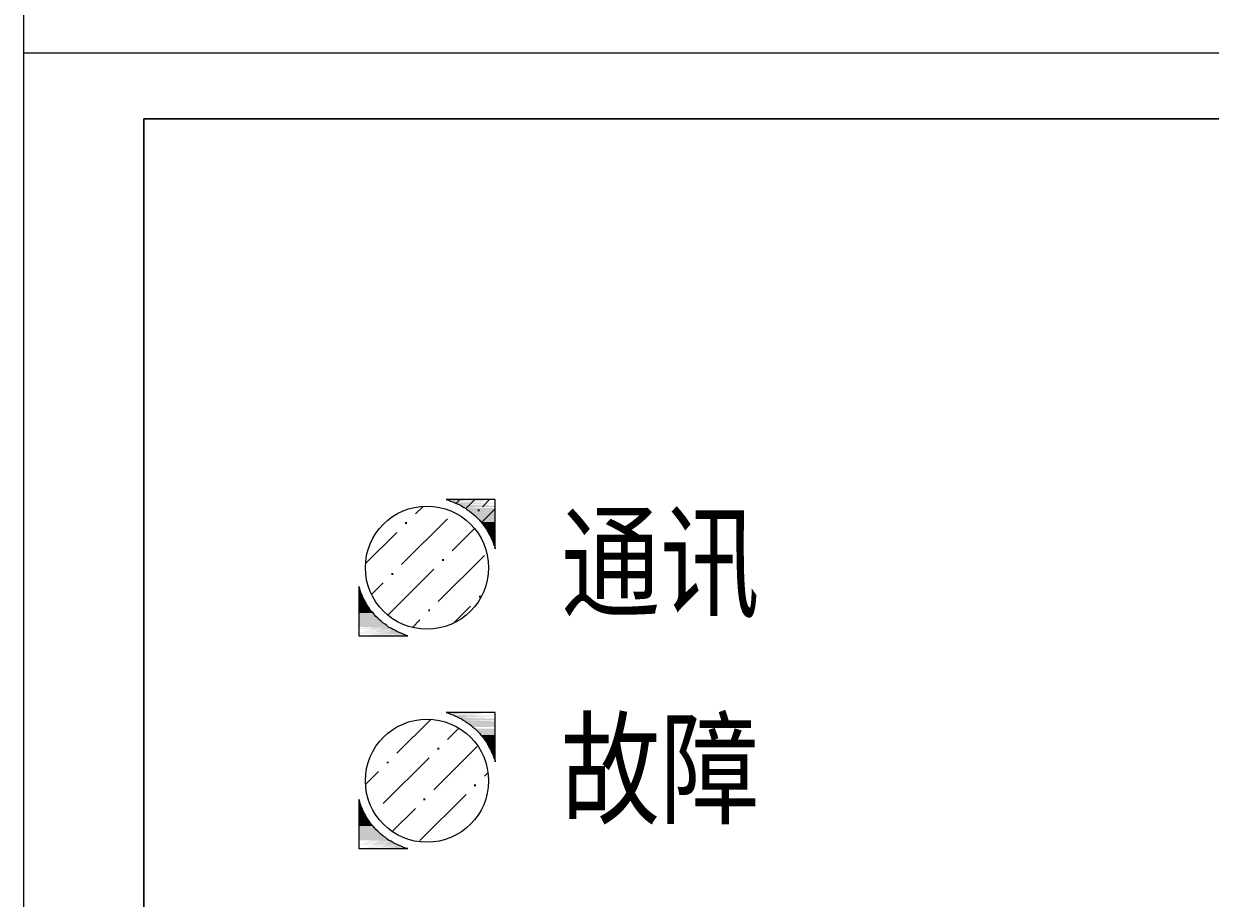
# Model space of a CAD drawing. Extents: x 164829 to 165429, y 198320 to 199620.
# Drawn here: x 165293.54 to 165322.88, y 199023.28 to 199044.91 of the extents above; entities that cross this region are included whole.
import ezdxf

# ---------------------------------------------------------------- set-up
doc = ezdxf.new("R2010")
doc.units = 0
doc.header["$MEASUREMENT"] = 0
doc.layers.add('元件', color=7, linetype='Continuous')
doc.styles.add('-宋体', font='', dxfattribs={"width": 0.7})
doc.styles.get('-宋体').set_extended_font_data('NSimSun')

# ---------------------------------------------------------------- blocks, each defined once
blk = doc.blocks.new('Manufacturer光辉电器PartName电源监控Series消防电源PartTypeMaxCurrent0MinCurrent0PolesMinPower0MaxPower0ShellFrameLimitingCurrentRemarkLibType2DelFlgfalseUpdateDate')
at = {"layer": '元件', "lineweight": 0, "transparency": 33554687}
h = blk.add_hatch(color=8, dxfattribs=at)
h.dxf.hatch_style = 2
h.paths.add_polyline_path([(-35.225, 12.142), (-35.171, 12.125), (-34.016, 12.125)])
h = blk.add_hatch(color=8, dxfattribs=at)
h.dxf.hatch_style = 2
h.paths.add_polyline_path([(-35.171, 12.125), (-35.118, 12.107), (-34.016, 12.107)])
h = blk.add_hatch(color=8, dxfattribs=at)
h.dxf.hatch_style = 2
h.paths.add_polyline_path([(-35.118, 12.107), (-35.064, 12.09), (-34.016, 12.09)])
h = blk.add_hatch(color=8, dxfattribs=at)
h.dxf.hatch_style = 2
h.paths.add_polyline_path([(-35.064, 12.09), (-35.01, 12.063), (-34.016, 12.063)])
h = blk.add_hatch(color=8, dxfattribs=at)
h.dxf.hatch_style = 2
h.paths.add_polyline_path([(-35.01, 12.063), (-34.956, 12.036), (-34.016, 12.036)])
h = blk.add_hatch(color=8, dxfattribs=at)
h.dxf.hatch_style = 2
h.paths.add_polyline_path([(-34.956, 12.036), (-34.902, 12.017), (-34.016, 12.017)])
h = blk.add_hatch(color=8, dxfattribs=at)
h.dxf.hatch_style = 2
h.paths.add_polyline_path([(-34.902, 12.017), (-34.849, 11.991), (-34.016, 11.991)])
h = blk.add_hatch(color=8, dxfattribs=at)
h.dxf.hatch_style = 2
h.paths.add_polyline_path([(-34.849, 11.991), (-34.804, 11.955), (-34.016, 11.955)])
h = blk.add_hatch(color=8, dxfattribs=at)
h.dxf.hatch_style = 2
h.paths.add_polyline_path([(-34.849, 11.991), (-34.016, 11.991), (-34.016, 11.955)])
h = blk.add_hatch(color=8, dxfattribs=at)
h.dxf.hatch_style = 2
h.paths.add_polyline_path([(-34.804, 11.955), (-34.75, 11.929), (-34.016, 11.929)])
h = blk.add_hatch(color=8, dxfattribs=at)
h.dxf.hatch_style = 2
h.paths.add_polyline_path([(-34.75, 11.929), (-34.706, 11.892), (-34.016, 11.892)])
h = blk.add_hatch(color=8, dxfattribs=at)
h.dxf.hatch_style = 2
h.paths.add_polyline_path([(-34.75, 11.929), (-34.016, 11.929), (-34.016, 11.892)])
h = blk.add_hatch(color=8, dxfattribs=at)
h.dxf.hatch_style = 2
h.paths.add_polyline_path([(-34.706, 11.892), (-34.652, 11.857), (-34.016, 11.857)])
h = blk.add_hatch(color=8, dxfattribs=at)
h.dxf.hatch_style = 2
h.paths.add_polyline_path([(-34.706, 11.892), (-34.016, 11.892), (-34.016, 11.857)])
h = blk.add_hatch(color=8, dxfattribs=at)
h.dxf.hatch_style = 2
h.paths.add_polyline_path([(-34.652, 11.857), (-34.607, 11.821), (-34.016, 11.821)])
h = blk.add_hatch(color=8, dxfattribs=at)
h.dxf.hatch_style = 2
h.paths.add_polyline_path([(-34.652, 11.857), (-34.016, 11.857), (-34.016, 11.821)])
h = blk.add_hatch(color=8, dxfattribs=at)
h.dxf.hatch_style = 2
h.paths.add_polyline_path([(-34.607, 11.821), (-34.563, 11.786), (-34.016, 11.786)])
h = blk.add_hatch(color=8, dxfattribs=at)
h.dxf.hatch_style = 2
h.paths.add_polyline_path([(-34.607, 11.821), (-34.016, 11.821), (-34.016, 11.786)])
h = blk.add_hatch(color=8, dxfattribs=at)
h.dxf.hatch_style = 2
h.paths.add_polyline_path([(-34.563, 11.786), (-34.518, 11.75), (-34.016, 11.75)])
h = blk.add_hatch(color=8, dxfattribs=at)
h.dxf.hatch_style = 2
h.paths.add_polyline_path([(-34.563, 11.786), (-34.016, 11.786), (-34.016, 11.75)])
h = blk.add_hatch(color=8, dxfattribs=at)
h.dxf.hatch_style = 2
h.paths.add_polyline_path([(-34.518, 11.75), (-34.482, 11.714), (-34.016, 11.714)])
h = blk.add_hatch(color=8, dxfattribs=at)
h.dxf.hatch_style = 2
h.paths.add_polyline_path([(-34.518, 11.75), (-34.016, 11.75), (-34.016, 11.714)])
h = blk.add_hatch(color=8, dxfattribs=at)
h.dxf.hatch_style = 2
h.paths.add_polyline_path([(-34.443, 11.899), (-34.395, 11.899), (-34.395, 11.851), (-34.443, 11.851)])
h = blk.add_hatch(color=8, dxfattribs=at)
h.dxf.hatch_style = 2
h.paths.add_polyline_path([(-36.243, 11.586), (-36.195, 11.586), (-36.195, 11.538), (-36.243, 11.538)])
h = blk.add_hatch(color=8, dxfattribs=at)
h.dxf.hatch_style = 2
h.paths.add_polyline_path([(-34.482, 11.714), (-34.438, 11.669), (-34.016, 11.669)])
h = blk.add_hatch(color=8, dxfattribs=at)
h.dxf.hatch_style = 2
h.paths.add_polyline_path([(-34.482, 11.714), (-34.016, 11.714), (-34.016, 11.669)])
h = blk.add_hatch(color=8, dxfattribs=at)
h.dxf.hatch_style = 2
h.paths.add_polyline_path([(-34.438, 11.669), (-34.401, 11.633), (-34.016, 11.633)])
h = blk.add_hatch(color=8, dxfattribs=at)
h.dxf.hatch_style = 2
h.paths.add_polyline_path([(-34.438, 11.669), (-34.016, 11.669), (-34.016, 11.633)])
h = blk.add_hatch(color=8, dxfattribs=at)
h.dxf.hatch_style = 2
h.paths.add_polyline_path([(-34.401, 11.633), (-34.366, 11.589), (-34.016, 11.589)])
h = blk.add_hatch(color=8, dxfattribs=at)
h.dxf.hatch_style = 2
h.paths.add_polyline_path([(-34.401, 11.633), (-34.016, 11.633), (-34.016, 11.589)])
h = blk.add_hatch(color=8, dxfattribs=at)
h.dxf.hatch_style = 2
h.paths.add_polyline_path([(-34.366, 11.589), (-34.33, 11.544), (-34.016, 11.544)])
h = blk.add_hatch(color=8, dxfattribs=at)
h.dxf.hatch_style = 2
h.paths.add_polyline_path([(-34.366, 11.589), (-34.016, 11.589), (-34.016, 11.544)])
h = blk.add_hatch(color=8, dxfattribs=at)
h.dxf.hatch_style = 2
h.paths.add_polyline_path([(-34.33, 11.544), (-34.294, 11.5), (-34.016, 11.5)])
h = blk.add_hatch(color=8, dxfattribs=at)
h.dxf.hatch_style = 2
h.paths.add_polyline_path([(-34.33, 11.544), (-34.016, 11.544), (-34.016, 11.5)])
h = blk.add_hatch(color=8, dxfattribs=at)
h.dxf.hatch_style = 2
h.paths.add_polyline_path([(-34.294, 11.5), (-34.259, 11.455), (-34.016, 11.455)])
h = blk.add_hatch(color=8, dxfattribs=at)
h.dxf.hatch_style = 2
h.paths.add_polyline_path([(-34.294, 11.5), (-34.016, 11.5), (-34.016, 11.455)])
h = blk.add_hatch(color=8, dxfattribs=at)
h.dxf.hatch_style = 2
h.paths.add_polyline_path([(-34.259, 11.455), (-34.232, 11.41), (-34.016, 11.41)])
h = blk.add_hatch(color=8, dxfattribs=at)
h.dxf.hatch_style = 2
h.paths.add_polyline_path([(-34.259, 11.455), (-34.016, 11.455), (-34.016, 11.41)])
h = blk.add_hatch(color=8, dxfattribs=at)
h.dxf.hatch_style = 2
h.paths.add_polyline_path([(-34.077, 11.532), (-34.029, 11.532), (-34.029, 11.484), (-34.077, 11.484)])
h = blk.add_hatch(color=8, dxfattribs=at)
h.dxf.hatch_style = 2
h.paths.add_polyline_path([(-34.232, 11.41), (-34.205, 11.366), (-34.016, 11.366)])
h = blk.add_hatch(color=8, dxfattribs=at)
h.dxf.hatch_style = 2
h.paths.add_polyline_path([(-34.232, 11.41), (-34.016, 11.41), (-34.016, 11.366)])
h = blk.add_hatch(color=8, dxfattribs=at)
h.dxf.hatch_style = 2
h.paths.add_polyline_path([(-34.205, 11.366), (-34.178, 11.312), (-34.016, 11.312)])
h = blk.add_hatch(color=8, dxfattribs=at)
h.dxf.hatch_style = 2
h.paths.add_polyline_path([(-34.205, 11.366), (-34.016, 11.366), (-34.016, 11.312)])
h = blk.add_hatch(color=8, dxfattribs=at)
h.dxf.hatch_style = 2
h.paths.add_polyline_path([(-34.178, 11.312), (-34.151, 11.268), (-34.016, 11.268)])
h = blk.add_hatch(color=8, dxfattribs=at)
h.dxf.hatch_style = 2
h.paths.add_polyline_path([(-34.178, 11.312), (-34.016, 11.312), (-34.016, 11.268)])
h = blk.add_hatch(color=8, dxfattribs=at)
h.dxf.hatch_style = 2
h.paths.add_polyline_path([(-34.151, 11.268), (-34.124, 11.223), (-34.016, 11.223)])
h = blk.add_hatch(color=8, dxfattribs=at)
h.dxf.hatch_style = 2
h.paths.add_polyline_path([(-34.151, 11.268), (-34.016, 11.268), (-34.016, 11.223)])
h = blk.add_hatch(color=8, dxfattribs=at)
h.dxf.hatch_style = 2
h.paths.add_polyline_path([(-34.124, 11.223), (-34.106, 11.169), (-34.016, 11.169)])
h = blk.add_hatch(color=8, dxfattribs=at)
h.dxf.hatch_style = 2
h.paths.add_polyline_path([(-34.124, 11.223), (-34.016, 11.223), (-34.016, 11.169)])
h = blk.add_hatch(color=8, dxfattribs=at)
h.dxf.hatch_style = 2
h.paths.add_polyline_path([(-34.106, 11.169), (-34.079, 11.125), (-34.016, 11.125)])
h = blk.add_hatch(color=8, dxfattribs=at)
h.dxf.hatch_style = 2
h.paths.add_polyline_path([(-34.106, 11.169), (-34.016, 11.169), (-34.016, 11.125)])
h = blk.add_hatch(color=8, dxfattribs=at)
h.dxf.hatch_style = 2
h.paths.add_polyline_path([(-34.079, 11.125), (-34.061, 11.08), (-34.016, 11.08)])
h = blk.add_hatch(color=8, dxfattribs=at)
h.dxf.hatch_style = 2
h.paths.add_polyline_path([(-34.079, 11.125), (-34.016, 11.125), (-34.016, 11.08)])
h = blk.add_hatch(color=8, dxfattribs=at)
h.dxf.hatch_style = 2
h.paths.add_polyline_path([(-34.061, 11.08), (-34.016, 11.08), (-34.016, 11.026)])
h = blk.add_hatch(color=8, dxfattribs=at)
h.dxf.hatch_style = 2
h.paths.add_polyline_path([(-35.33, 10.675), (-35.281, 10.675), (-35.281, 10.627), (-35.33, 10.627)])
h = blk.add_hatch(color=8, dxfattribs=at)
h.dxf.hatch_style = 2
h.paths.add_polyline_path([(-36.582, 10.327), (-36.534, 10.327), (-36.534, 10.279), (-36.582, 10.279)])
h = blk.add_hatch(color=8, dxfattribs=at)
h.dxf.hatch_style = 2
h.paths.add_polyline_path([(-37.382, 9.892), (-37.382, 9.848), (-37.338, 9.848)])
h = blk.add_hatch(color=8, dxfattribs=at)
h.dxf.hatch_style = 2
h.paths.add_polyline_path([(-37.382, 9.848), (-37.382, 9.794), (-37.311, 9.794)])
h = blk.add_hatch(color=8, dxfattribs=at)
h.dxf.hatch_style = 2
h.paths.add_polyline_path([(-37.382, 9.848), (-37.338, 9.848), (-37.311, 9.794)])
h = blk.add_hatch(color=8, dxfattribs=at)
h.dxf.hatch_style = 2
h.paths.add_polyline_path([(-37.382, 9.794), (-37.382, 9.749), (-37.292, 9.749)])
h = blk.add_hatch(color=8, dxfattribs=at)
h.dxf.hatch_style = 2
h.paths.add_polyline_path([(-37.382, 9.794), (-37.311, 9.794), (-37.292, 9.749)])
h = blk.add_hatch(color=8, dxfattribs=at)
h.dxf.hatch_style = 2
h.paths.add_polyline_path([(-37.382, 9.749), (-37.382, 9.704), (-37.275, 9.704)])
h = blk.add_hatch(color=8, dxfattribs=at)
h.dxf.hatch_style = 2
h.paths.add_polyline_path([(-37.382, 9.749), (-37.292, 9.749), (-37.275, 9.704)])
h = blk.add_hatch(color=8, dxfattribs=at)
h.dxf.hatch_style = 2
h.paths.add_polyline_path([(-37.382, 9.704), (-37.382, 9.651), (-37.248, 9.651)])
h = blk.add_hatch(color=8, dxfattribs=at)
h.dxf.hatch_style = 2
h.paths.add_polyline_path([(-37.382, 9.704), (-37.275, 9.704), (-37.248, 9.651)])
h = blk.add_hatch(color=8, dxfattribs=at)
h.dxf.hatch_style = 2
h.paths.add_polyline_path([(-34.417, 9.764), (-34.368, 9.764), (-34.368, 9.716), (-34.417, 9.716)])
h = blk.add_hatch(color=8, dxfattribs=at)
h.dxf.hatch_style = 2
h.paths.add_polyline_path([(-37.382, 9.651), (-37.382, 9.606), (-37.221, 9.606)])
h = blk.add_hatch(color=8, dxfattribs=at)
h.dxf.hatch_style = 2
h.paths.add_polyline_path([(-37.382, 9.651), (-37.248, 9.651), (-37.221, 9.606)])
h = blk.add_hatch(color=8, dxfattribs=at)
h.dxf.hatch_style = 2
h.paths.add_polyline_path([(-37.382, 9.606), (-37.382, 9.561), (-37.194, 9.561)])
h = blk.add_hatch(color=8, dxfattribs=at)
h.dxf.hatch_style = 2
h.paths.add_polyline_path([(-37.382, 9.606), (-37.221, 9.606), (-37.194, 9.561)])
h = blk.add_hatch(color=8, dxfattribs=at)
h.dxf.hatch_style = 2
h.paths.add_polyline_path([(-37.382, 9.561), (-37.382, 9.517), (-37.167, 9.517)])
h = blk.add_hatch(color=8, dxfattribs=at)
h.dxf.hatch_style = 2
h.paths.add_polyline_path([(-37.382, 9.561), (-37.194, 9.561), (-37.167, 9.517)])
h = blk.add_hatch(color=8, dxfattribs=at)
h.dxf.hatch_style = 2
h.paths.add_polyline_path([(-37.382, 9.517), (-37.382, 9.463), (-37.132, 9.463)])
h = blk.add_hatch(color=8, dxfattribs=at)
h.dxf.hatch_style = 2
h.paths.add_polyline_path([(-37.382, 9.517), (-37.167, 9.517), (-37.132, 9.463)])
h = blk.add_hatch(color=8, dxfattribs=at)
h.dxf.hatch_style = 2
h.paths.add_polyline_path([(-37.382, 9.463), (-37.382, 9.419), (-37.105, 9.419)])
h = blk.add_hatch(color=8, dxfattribs=at)
h.dxf.hatch_style = 2
h.paths.add_polyline_path([(-37.382, 9.463), (-37.132, 9.463), (-37.105, 9.419)])
h = blk.add_hatch(color=8, dxfattribs=at)
h.dxf.hatch_style = 2
h.paths.add_polyline_path([(-37.382, 9.419), (-37.382, 9.374), (-37.069, 9.374)])
h = blk.add_hatch(color=8, dxfattribs=at)
h.dxf.hatch_style = 2
h.paths.add_polyline_path([(-37.382, 9.419), (-37.105, 9.419), (-37.069, 9.374)])
h = blk.add_hatch(color=8, dxfattribs=at)
h.dxf.hatch_style = 2
h.paths.add_polyline_path([(-35.669, 9.424), (-35.621, 9.424), (-35.621, 9.376), (-35.669, 9.376)])
h = blk.add_hatch(color=8, dxfattribs=at)
h.dxf.hatch_style = 2
h.paths.add_polyline_path([(-37.382, 9.374), (-37.382, 9.338), (-37.033, 9.338)])
h = blk.add_hatch(color=8, dxfattribs=at)
h.dxf.hatch_style = 2
h.paths.add_polyline_path([(-37.382, 9.374), (-37.069, 9.374), (-37.033, 9.338)])
h = blk.add_hatch(color=8, dxfattribs=at)
h.dxf.hatch_style = 2
h.paths.add_polyline_path([(-37.382, 9.338), (-37.382, 9.294), (-36.997, 9.294)])
h = blk.add_hatch(color=8, dxfattribs=at)
h.dxf.hatch_style = 2
h.paths.add_polyline_path([(-37.382, 9.338), (-37.033, 9.338), (-36.997, 9.294)])
h = blk.add_hatch(color=8, dxfattribs=at)
h.dxf.hatch_style = 2
h.paths.add_polyline_path([(-37.382, 9.294), (-37.382, 9.249), (-36.961, 9.249)])
h = blk.add_hatch(color=8, dxfattribs=at)
h.dxf.hatch_style = 2
h.paths.add_polyline_path([(-37.382, 9.294), (-36.997, 9.294), (-36.961, 9.249)])
h = blk.add_hatch(color=8, dxfattribs=at)
h.dxf.hatch_style = 2
h.paths.add_polyline_path([(-37.382, 9.249), (-37.382, 9.213), (-36.917, 9.213)])
h = blk.add_hatch(color=8, dxfattribs=at)
h.dxf.hatch_style = 2
h.paths.add_polyline_path([(-37.382, 9.249), (-36.961, 9.249), (-36.917, 9.213)])
h = blk.add_hatch(color=8, dxfattribs=at)
h.dxf.hatch_style = 2
h.paths.add_polyline_path([(-37.382, 9.213), (-37.382, 9.169), (-36.872, 9.169)])
h = blk.add_hatch(color=8, dxfattribs=at)
h.dxf.hatch_style = 2
h.paths.add_polyline_path([(-37.382, 9.213), (-36.917, 9.213), (-36.872, 9.169)])
h = blk.add_hatch(color=8, dxfattribs=at)
h.dxf.hatch_style = 2
h.paths.add_polyline_path([(-37.382, 9.169), (-37.382, 9.133), (-36.836, 9.133)])
h = blk.add_hatch(color=8, dxfattribs=at)
h.dxf.hatch_style = 2
h.paths.add_polyline_path([(-37.382, 9.169), (-36.872, 9.169), (-36.836, 9.133)])
h = blk.add_hatch(color=8, dxfattribs=at)
h.dxf.hatch_style = 2
h.paths.add_polyline_path([(-37.382, 9.133), (-37.382, 9.097), (-36.791, 9.097)])
h = blk.add_hatch(color=8, dxfattribs=at)
h.dxf.hatch_style = 2
h.paths.add_polyline_path([(-37.382, 9.133), (-36.836, 9.133), (-36.791, 9.097)])
h = blk.add_hatch(color=8, dxfattribs=at)
h.dxf.hatch_style = 2
h.paths.add_polyline_path([(-37.382, 9.097), (-37.382, 9.062), (-36.737, 9.062)])
h = blk.add_hatch(color=8, dxfattribs=at)
h.dxf.hatch_style = 2
h.paths.add_polyline_path([(-37.382, 9.097), (-36.791, 9.097), (-36.737, 9.062)])
h = blk.add_hatch(color=8, dxfattribs=at)
h.dxf.hatch_style = 2
h.paths.add_polyline_path([(-37.382, 9.062), (-37.382, 9.025), (-36.693, 9.025)])
h = blk.add_hatch(color=8, dxfattribs=at)
h.dxf.hatch_style = 2
h.paths.add_polyline_path([(-37.382, 9.062), (-36.737, 9.062), (-36.693, 9.025)])
h = blk.add_hatch(color=8, dxfattribs=at)
h.dxf.hatch_style = 2
h.paths.add_polyline_path([(-37.382, 9.025), (-37.382, 8.99), (-36.648, 8.99)])
h = blk.add_hatch(color=8, dxfattribs=at)
h.dxf.hatch_style = 2
h.paths.add_polyline_path([(-37.382, 9.025), (-36.693, 9.025), (-36.648, 8.99)])
h = blk.add_hatch(color=8, dxfattribs=at)
h.dxf.hatch_style = 2
h.paths.add_polyline_path([(-37.382, 8.99), (-36.648, 8.99), (-36.595, 8.963)])
h = blk.add_hatch(color=8, dxfattribs=at)
h.dxf.hatch_style = 2
h.paths.add_polyline_path([(-37.382, 8.963), (-36.595, 8.963), (-36.55, 8.937)])
h = blk.add_hatch(color=8, dxfattribs=at)
h.dxf.hatch_style = 2
h.paths.add_polyline_path([(-37.382, 8.937), (-36.55, 8.937), (-36.496, 8.91)])
h = blk.add_hatch(color=8, dxfattribs=at)
h.dxf.hatch_style = 2
h.paths.add_polyline_path([(-37.382, 8.91), (-36.496, 8.91), (-36.442, 8.883)])
h = blk.add_hatch(color=8, dxfattribs=at)
h.dxf.hatch_style = 2
h.paths.add_polyline_path([(-37.382, 8.883), (-36.442, 8.883), (-36.389, 8.856)])
h = blk.add_hatch(color=8, dxfattribs=at)
h.dxf.hatch_style = 2
h.paths.add_polyline_path([(-37.382, 8.856), (-36.389, 8.856), (-36.335, 8.839)])
h = blk.add_hatch(color=8, dxfattribs=at)
h.dxf.hatch_style = 2
h.paths.add_polyline_path([(-37.382, 8.839), (-36.335, 8.839), (-36.281, 8.812)])
h = blk.add_hatch(color=8, dxfattribs=at)
h.dxf.hatch_style = 2
h.paths.add_polyline_path([(-37.382, 8.812), (-36.281, 8.812), (-36.227, 8.793)])
h = blk.add_hatch(color=8, dxfattribs=at)
h.dxf.hatch_style = 2
h.paths.add_polyline_path([(-37.382, 8.793), (-36.227, 8.793), (-36.173, 8.776)])
h = blk.add_hatch(color=8, dxfattribs=at)
h.dxf.hatch_style = 2
h.paths.add_polyline_path([(-35.225, 6.873), (-35.171, 6.856), (-34.016, 6.856)])
h = blk.add_hatch(color=8, dxfattribs=at)
h.dxf.hatch_style = 2
h.paths.add_polyline_path([(-35.171, 6.856), (-35.118, 6.837), (-34.016, 6.837)])
h = blk.add_hatch(color=8, dxfattribs=at)
h.dxf.hatch_style = 2
h.paths.add_polyline_path([(-35.118, 6.837), (-35.064, 6.819), (-34.016, 6.819)])
h = blk.add_hatch(color=8, dxfattribs=at)
h.dxf.hatch_style = 2
h.paths.add_polyline_path([(-35.064, 6.819), (-35.01, 6.793), (-34.016, 6.793)])
h = blk.add_hatch(color=8, dxfattribs=at)
h.dxf.hatch_style = 2
h.paths.add_polyline_path([(-35.01, 6.793), (-34.956, 6.766), (-34.016, 6.766)])
h = blk.add_hatch(color=8, dxfattribs=at)
h.dxf.hatch_style = 2
h.paths.add_polyline_path([(-34.956, 6.766), (-34.902, 6.748), (-34.016, 6.748)])
h = blk.add_hatch(color=8, dxfattribs=at)
h.dxf.hatch_style = 2
h.paths.add_polyline_path([(-34.902, 6.748), (-34.849, 6.721), (-34.016, 6.721)])
h = blk.add_hatch(color=8, dxfattribs=at)
h.dxf.hatch_style = 2
h.paths.add_polyline_path([(-34.849, 6.721), (-34.804, 6.685), (-34.016, 6.685)])
h = blk.add_hatch(color=8, dxfattribs=at)
h.dxf.hatch_style = 2
h.paths.add_polyline_path([(-34.849, 6.721), (-34.016, 6.721), (-34.016, 6.685)])
h = blk.add_hatch(color=8, dxfattribs=at)
h.dxf.hatch_style = 2
h.paths.add_polyline_path([(-34.804, 6.685), (-34.75, 6.658), (-34.016, 6.658)])
h = blk.add_hatch(color=8, dxfattribs=at)
h.dxf.hatch_style = 2
h.paths.add_polyline_path([(-34.75, 6.658), (-34.706, 6.623), (-34.016, 6.623)])
h = blk.add_hatch(color=8, dxfattribs=at)
h.dxf.hatch_style = 2
h.paths.add_polyline_path([(-34.75, 6.658), (-34.016, 6.658), (-34.016, 6.623)])
h = blk.add_hatch(color=8, dxfattribs=at)
h.dxf.hatch_style = 2
h.paths.add_polyline_path([(-34.706, 6.623), (-34.652, 6.587), (-34.016, 6.587)])
h = blk.add_hatch(color=8, dxfattribs=at)
h.dxf.hatch_style = 2
h.paths.add_polyline_path([(-34.706, 6.623), (-34.016, 6.623), (-34.016, 6.587)])
h = blk.add_hatch(color=8, dxfattribs=at)
h.dxf.hatch_style = 2
h.paths.add_polyline_path([(-34.652, 6.587), (-34.607, 6.552), (-34.016, 6.552)])
h = blk.add_hatch(color=8, dxfattribs=at)
h.dxf.hatch_style = 2
h.paths.add_polyline_path([(-34.652, 6.587), (-34.016, 6.587), (-34.016, 6.552)])
h = blk.add_hatch(color=8, dxfattribs=at)
h.dxf.hatch_style = 2
h.paths.add_polyline_path([(-34.607, 6.552), (-34.563, 6.516), (-34.016, 6.516)])
h = blk.add_hatch(color=8, dxfattribs=at)
h.dxf.hatch_style = 2
h.paths.add_polyline_path([(-34.607, 6.552), (-34.016, 6.552), (-34.016, 6.516)])
h = blk.add_hatch(color=8, dxfattribs=at)
h.dxf.hatch_style = 2
h.paths.add_polyline_path([(-34.518, 6.48), (-34.482, 6.445), (-34.016, 6.445)])
h = blk.add_hatch(color=8, dxfattribs=at)
h.dxf.hatch_style = 2
h.paths.add_polyline_path([(-34.518, 6.48), (-34.016, 6.48), (-34.016, 6.445)])
h = blk.add_hatch(color=8, dxfattribs=at)
h.dxf.hatch_style = 2
h.paths.add_polyline_path([(-34.482, 6.445), (-34.438, 6.4), (-34.016, 6.4)])
h = blk.add_hatch(color=8, dxfattribs=at)
h.dxf.hatch_style = 2
h.paths.add_polyline_path([(-34.482, 6.445), (-34.016, 6.445), (-34.016, 6.4)])
h = blk.add_hatch(color=8, dxfattribs=at)
h.dxf.hatch_style = 2
h.paths.add_polyline_path([(-34.438, 6.4), (-34.401, 6.364), (-34.016, 6.364)])
h = blk.add_hatch(color=8, dxfattribs=at)
h.dxf.hatch_style = 2
h.paths.add_polyline_path([(-34.438, 6.4), (-34.016, 6.4), (-34.016, 6.364)])
h = blk.add_hatch(color=8, dxfattribs=at)
h.dxf.hatch_style = 2
h.paths.add_polyline_path([(-34.401, 6.364), (-34.366, 6.32), (-34.016, 6.32)])
h = blk.add_hatch(color=8, dxfattribs=at)
h.dxf.hatch_style = 2
h.paths.add_polyline_path([(-34.401, 6.364), (-34.016, 6.364), (-34.016, 6.32)])
h = blk.add_hatch(color=8, dxfattribs=at)
h.dxf.hatch_style = 2
h.paths.add_polyline_path([(-34.366, 6.32), (-34.33, 6.274), (-34.016, 6.274)])
h = blk.add_hatch(color=8, dxfattribs=at)
h.dxf.hatch_style = 2
h.paths.add_polyline_path([(-34.366, 6.32), (-34.016, 6.32), (-34.016, 6.274)])
h = blk.add_hatch(color=8, dxfattribs=at)
h.dxf.hatch_style = 2
h.paths.add_polyline_path([(-34.33, 6.274), (-34.294, 6.23), (-34.016, 6.23)])
h = blk.add_hatch(color=8, dxfattribs=at)
h.dxf.hatch_style = 2
h.paths.add_polyline_path([(-34.33, 6.274), (-34.016, 6.274), (-34.016, 6.23)])
h = blk.add_hatch(color=8, dxfattribs=at)
h.dxf.hatch_style = 2
h.paths.add_polyline_path([(-34.294, 6.23), (-34.259, 6.185), (-34.016, 6.185)])
h = blk.add_hatch(color=8, dxfattribs=at)
h.dxf.hatch_style = 2
h.paths.add_polyline_path([(-34.294, 6.23), (-34.016, 6.23), (-34.016, 6.185)])
h = blk.add_hatch(color=8, dxfattribs=at)
h.dxf.hatch_style = 2
h.paths.add_polyline_path([(-34.259, 6.185), (-34.232, 6.141), (-34.016, 6.141)])
h = blk.add_hatch(color=8, dxfattribs=at)
h.dxf.hatch_style = 2
h.paths.add_polyline_path([(-34.259, 6.185), (-34.016, 6.185), (-34.016, 6.141)])
h = blk.add_hatch(color=8, dxfattribs=at)
h.dxf.hatch_style = 2
h.paths.add_polyline_path([(-35.446, 6.004), (-35.398, 6.004), (-35.398, 5.956), (-35.446, 5.956)])
h = blk.add_hatch(color=8, dxfattribs=at)
h.dxf.hatch_style = 2
h.paths.add_polyline_path([(-34.232, 6.141), (-34.205, 6.096), (-34.016, 6.096)])
h = blk.add_hatch(color=8, dxfattribs=at)
h.dxf.hatch_style = 2
h.paths.add_polyline_path([(-34.232, 6.141), (-34.016, 6.141), (-34.016, 6.096)])
h = blk.add_hatch(color=8, dxfattribs=at)
h.dxf.hatch_style = 2
h.paths.add_polyline_path([(-34.205, 6.096), (-34.178, 6.043), (-34.016, 6.043)])
h = blk.add_hatch(color=8, dxfattribs=at)
h.dxf.hatch_style = 2
h.paths.add_polyline_path([(-34.205, 6.096), (-34.016, 6.096), (-34.016, 6.043)])
h = blk.add_hatch(color=8, dxfattribs=at)
h.dxf.hatch_style = 2
h.paths.add_polyline_path([(-34.178, 6.043), (-34.151, 5.997), (-34.016, 5.997)])
h = blk.add_hatch(color=8, dxfattribs=at)
h.dxf.hatch_style = 2
h.paths.add_polyline_path([(-34.178, 6.043), (-34.016, 6.043), (-34.016, 5.997)])
h = blk.add_hatch(color=8, dxfattribs=at)
h.dxf.hatch_style = 2
h.paths.add_polyline_path([(-34.151, 5.997), (-34.124, 5.953), (-34.016, 5.953)])
h = blk.add_hatch(color=8, dxfattribs=at)
h.dxf.hatch_style = 2
h.paths.add_polyline_path([(-34.151, 5.997), (-34.016, 5.997), (-34.016, 5.953)])
h = blk.add_hatch(color=8, dxfattribs=at)
h.dxf.hatch_style = 2
h.paths.add_polyline_path([(-34.124, 5.953), (-34.106, 5.899), (-34.016, 5.899)])
h = blk.add_hatch(color=8, dxfattribs=at)
h.dxf.hatch_style = 2
h.paths.add_polyline_path([(-34.124, 5.953), (-34.016, 5.953), (-34.016, 5.899)])
h = blk.add_hatch(color=8, dxfattribs=at)
h.dxf.hatch_style = 2
h.paths.add_polyline_path([(-34.106, 5.899), (-34.079, 5.855), (-34.016, 5.855)])
h = blk.add_hatch(color=8, dxfattribs=at)
h.dxf.hatch_style = 2
h.paths.add_polyline_path([(-34.106, 5.899), (-34.016, 5.899), (-34.016, 5.855)])
h = blk.add_hatch(color=8, dxfattribs=at)
h.dxf.hatch_style = 2
h.paths.add_polyline_path([(-36.699, 5.664), (-36.651, 5.664), (-36.651, 5.616), (-36.699, 5.616)])
h = blk.add_hatch(color=8, dxfattribs=at)
h.dxf.hatch_style = 2
h.paths.add_polyline_path([(-34.079, 5.855), (-34.061, 5.81), (-34.016, 5.81)])
h = blk.add_hatch(color=8, dxfattribs=at)
h.dxf.hatch_style = 2
h.paths.add_polyline_path([(-34.079, 5.855), (-34.016, 5.855), (-34.016, 5.81)])
h = blk.add_hatch(color=8, dxfattribs=at)
h.dxf.hatch_style = 2
h.paths.add_polyline_path([(-34.061, 5.81), (-34.016, 5.81), (-34.016, 5.757)])
h = blk.add_hatch(color=8, dxfattribs=at)
h.dxf.hatch_style = 2
h.paths.add_polyline_path([(-34.533, 5.102), (-34.485, 5.102), (-34.485, 5.054), (-34.533, 5.054)])
h = blk.add_hatch(color=8, dxfattribs=at)
h.dxf.hatch_style = 2
h.paths.add_polyline_path([(-35.786, 4.753), (-35.738, 4.753), (-35.738, 4.705), (-35.786, 4.705)])
h = blk.add_hatch(color=8, dxfattribs=at)
h.dxf.hatch_style = 2
h.paths.add_polyline_path([(-37.382, 4.623), (-37.382, 4.577), (-37.338, 4.577)])
h = blk.add_hatch(color=8, dxfattribs=at)
h.dxf.hatch_style = 2
h.paths.add_polyline_path([(-37.382, 4.577), (-37.382, 4.524), (-37.311, 4.524)])
h = blk.add_hatch(color=8, dxfattribs=at)
h.dxf.hatch_style = 2
h.paths.add_polyline_path([(-37.382, 4.577), (-37.338, 4.577), (-37.311, 4.524)])
h = blk.add_hatch(color=8, dxfattribs=at)
h.dxf.hatch_style = 2
h.paths.add_polyline_path([(-37.382, 4.524), (-37.382, 4.479), (-37.292, 4.479)])
h = blk.add_hatch(color=8, dxfattribs=at)
h.dxf.hatch_style = 2
h.paths.add_polyline_path([(-37.382, 4.524), (-37.311, 4.524), (-37.292, 4.479)])
h = blk.add_hatch(color=8, dxfattribs=at)
h.dxf.hatch_style = 2
h.paths.add_polyline_path([(-37.382, 4.479), (-37.382, 4.435), (-37.275, 4.435)])
h = blk.add_hatch(color=8, dxfattribs=at)
h.dxf.hatch_style = 2
h.paths.add_polyline_path([(-37.382, 4.479), (-37.292, 4.479), (-37.275, 4.435)])
h = blk.add_hatch(color=8, dxfattribs=at)
h.dxf.hatch_style = 2
h.paths.add_polyline_path([(-37.382, 4.435), (-37.382, 4.381), (-37.248, 4.381)])
h = blk.add_hatch(color=8, dxfattribs=at)
h.dxf.hatch_style = 2
h.paths.add_polyline_path([(-37.382, 4.435), (-37.275, 4.435), (-37.248, 4.381)])
h = blk.add_hatch(color=8, dxfattribs=at)
h.dxf.hatch_style = 2
h.paths.add_polyline_path([(-37.382, 4.381), (-37.382, 4.337), (-37.221, 4.337)])
h = blk.add_hatch(color=8, dxfattribs=at)
h.dxf.hatch_style = 2
h.paths.add_polyline_path([(-37.382, 4.381), (-37.248, 4.381), (-37.221, 4.337)])
h = blk.add_hatch(color=8, dxfattribs=at)
h.dxf.hatch_style = 2
h.paths.add_polyline_path([(-37.382, 4.337), (-37.382, 4.292), (-37.194, 4.292)])
h = blk.add_hatch(color=8, dxfattribs=at)
h.dxf.hatch_style = 2
h.paths.add_polyline_path([(-37.382, 4.337), (-37.221, 4.337), (-37.194, 4.292)])
h = blk.add_hatch(color=8, dxfattribs=at)
h.dxf.hatch_style = 2
h.paths.add_polyline_path([(-37.382, 4.292), (-37.382, 4.247), (-37.167, 4.247)])
h = blk.add_hatch(color=8, dxfattribs=at)
h.dxf.hatch_style = 2
h.paths.add_polyline_path([(-37.382, 4.292), (-37.194, 4.292), (-37.167, 4.247)])
h = blk.add_hatch(color=8, dxfattribs=at)
h.dxf.hatch_style = 2
h.paths.add_polyline_path([(-37.382, 4.247), (-37.382, 4.193), (-37.132, 4.193)])
h = blk.add_hatch(color=8, dxfattribs=at)
h.dxf.hatch_style = 2
h.paths.add_polyline_path([(-37.382, 4.247), (-37.167, 4.247), (-37.132, 4.193)])
h = blk.add_hatch(color=8, dxfattribs=at)
h.dxf.hatch_style = 2
h.paths.add_polyline_path([(-37.382, 4.193), (-37.382, 4.149), (-37.105, 4.149)])
h = blk.add_hatch(color=8, dxfattribs=at)
h.dxf.hatch_style = 2
h.paths.add_polyline_path([(-37.382, 4.193), (-37.132, 4.193), (-37.105, 4.149)])
h = blk.add_hatch(color=8, dxfattribs=at)
h.dxf.hatch_style = 2
h.paths.add_polyline_path([(-37.382, 4.149), (-37.382, 4.104), (-37.069, 4.104)])
h = blk.add_hatch(color=8, dxfattribs=at)
h.dxf.hatch_style = 2
h.paths.add_polyline_path([(-37.382, 4.149), (-37.105, 4.149), (-37.069, 4.104)])
h = blk.add_hatch(color=8, dxfattribs=at)
h.dxf.hatch_style = 2
h.paths.add_polyline_path([(-37.382, 4.104), (-37.382, 4.068), (-37.033, 4.068)])
h = blk.add_hatch(color=8, dxfattribs=at)
h.dxf.hatch_style = 2
h.paths.add_polyline_path([(-37.382, 4.104), (-37.069, 4.104), (-37.033, 4.068)])
h = blk.add_hatch(color=8, dxfattribs=at)
h.dxf.hatch_style = 2
h.paths.add_polyline_path([(-37.382, 4.068), (-37.382, 4.024), (-36.997, 4.024)])
h = blk.add_hatch(color=8, dxfattribs=at)
h.dxf.hatch_style = 2
h.paths.add_polyline_path([(-37.382, 4.068), (-37.033, 4.068), (-36.997, 4.024)])
h = blk.add_hatch(color=8, dxfattribs=at)
h.dxf.hatch_style = 2
h.paths.add_polyline_path([(-37.382, 4.024), (-37.382, 3.979), (-36.961, 3.979)])
h = blk.add_hatch(color=8, dxfattribs=at)
h.dxf.hatch_style = 2
h.paths.add_polyline_path([(-37.382, 4.024), (-36.997, 4.024), (-36.961, 3.979)])
h = blk.add_hatch(color=8, dxfattribs=at)
h.dxf.hatch_style = 2
h.paths.add_polyline_path([(-37.382, 3.979), (-37.382, 3.943), (-36.917, 3.943)])
h = blk.add_hatch(color=8, dxfattribs=at)
h.dxf.hatch_style = 2
h.paths.add_polyline_path([(-37.382, 3.979), (-36.961, 3.979), (-36.917, 3.943)])
h = blk.add_hatch(color=8, dxfattribs=at)
h.dxf.hatch_style = 2
h.paths.add_polyline_path([(-37.382, 3.943), (-37.382, 3.899), (-36.872, 3.899)])
h = blk.add_hatch(color=8, dxfattribs=at)
h.dxf.hatch_style = 2
h.paths.add_polyline_path([(-37.382, 3.943), (-36.917, 3.943), (-36.872, 3.899)])
h = blk.add_hatch(color=8, dxfattribs=at)
h.dxf.hatch_style = 2
h.paths.add_polyline_path([(-37.382, 3.899), (-37.382, 3.863), (-36.836, 3.863)])
h = blk.add_hatch(color=8, dxfattribs=at)
h.dxf.hatch_style = 2
h.paths.add_polyline_path([(-37.382, 3.899), (-36.872, 3.899), (-36.836, 3.863)])
h = blk.add_hatch(color=8, dxfattribs=at)
h.dxf.hatch_style = 2
h.paths.add_polyline_path([(-37.382, 3.863), (-37.382, 3.827), (-36.791, 3.827)])
h = blk.add_hatch(color=8, dxfattribs=at)
h.dxf.hatch_style = 2
h.paths.add_polyline_path([(-37.382, 3.863), (-36.836, 3.863), (-36.791, 3.827)])
h = blk.add_hatch(color=8, dxfattribs=at)
h.dxf.hatch_style = 2
h.paths.add_polyline_path([(-37.382, 3.827), (-37.382, 3.791), (-36.737, 3.791)])
h = blk.add_hatch(color=8, dxfattribs=at)
h.dxf.hatch_style = 2
h.paths.add_polyline_path([(-37.382, 3.827), (-36.791, 3.827), (-36.737, 3.791)])
h = blk.add_hatch(color=8, dxfattribs=at)
h.dxf.hatch_style = 2
h.paths.add_polyline_path([(-37.382, 3.791), (-37.382, 3.756), (-36.693, 3.756)])
h = blk.add_hatch(color=8, dxfattribs=at)
h.dxf.hatch_style = 2
h.paths.add_polyline_path([(-37.382, 3.791), (-36.737, 3.791), (-36.693, 3.756)])
h = blk.add_hatch(color=8, dxfattribs=at)
h.dxf.hatch_style = 2
h.paths.add_polyline_path([(-37.382, 3.756), (-37.382, 3.72), (-36.648, 3.72)])
h = blk.add_hatch(color=8, dxfattribs=at)
h.dxf.hatch_style = 2
h.paths.add_polyline_path([(-37.382, 3.756), (-36.693, 3.756), (-36.648, 3.72)])
h = blk.add_hatch(color=8, dxfattribs=at)
h.dxf.hatch_style = 2
h.paths.add_polyline_path([(-37.382, 3.72), (-36.648, 3.72), (-36.595, 3.693)])
h = blk.add_hatch(color=8, dxfattribs=at)
h.dxf.hatch_style = 2
h.paths.add_polyline_path([(-37.382, 3.693), (-36.595, 3.693), (-36.55, 3.666)])
h = blk.add_hatch(color=8, dxfattribs=at)
h.dxf.hatch_style = 2
h.paths.add_polyline_path([(-37.382, 3.666), (-36.55, 3.666), (-36.496, 3.64)])
h = blk.add_hatch(color=8, dxfattribs=at)
h.dxf.hatch_style = 2
h.paths.add_polyline_path([(-37.382, 3.64), (-36.496, 3.64), (-36.442, 3.613)])
h = blk.add_hatch(color=8, dxfattribs=at)
h.dxf.hatch_style = 2
h.paths.add_polyline_path([(-37.382, 3.613), (-36.442, 3.613), (-36.389, 3.586)])
h = blk.add_hatch(color=8, dxfattribs=at)
h.dxf.hatch_style = 2
h.paths.add_polyline_path([(-37.382, 3.586), (-36.389, 3.586), (-36.335, 3.568)])
h = blk.add_hatch(color=8, dxfattribs=at)
h.dxf.hatch_style = 2
h.paths.add_polyline_path([(-37.382, 3.568), (-36.335, 3.568), (-36.281, 3.541)])
h = blk.add_hatch(color=8, dxfattribs=at)
h.dxf.hatch_style = 2
h.paths.add_polyline_path([(-37.382, 3.541), (-36.281, 3.541), (-36.227, 3.524)])
h = blk.add_hatch(color=8, dxfattribs=at)
h.dxf.hatch_style = 2
h.paths.add_polyline_path([(-37.382, 3.524), (-36.227, 3.524), (-36.173, 3.515)])
at = {"layer": '元件', "color": 8, "lineweight": 0, "transparency": 33554687}
for points in [[(-45.67, 49.773), (45.67, 49.773), (45.67, -45.486), (-45.67, -45.486)], [(-45.67, 23.191), (45.67, 23.191), (45.67, -20.753), (-45.67, -20.753)], [(-42.698, 21.557), (42.35, 21.557), (42.35, -17.252), (-42.698, -17.252)]]:
    blk.add_lwpolyline(points, close=True, dxfattribs=at)
for points in [[(-42.698, 21.557), (-42.698, -17.252)], [(42.35, 21.557), (-42.698, 21.557)], [(-35.225, 12.142), (-35.171, 12.125), (-35.118, 12.107), (-35.064, 12.09), (-35.01, 12.063), (-34.956, 12.036), (-34.902, 12.017), (-34.849, 11.991), (-34.804, 11.955), (-34.75, 11.929), (-34.706, 11.892), (-34.652, 11.857), (-34.607, 11.821), (-34.563, 11.786), (-34.518, 11.75), (-34.482, 11.714), (-34.438, 11.669), (-34.401, 11.633), (-34.366, 11.589), (-34.33, 11.544), (-34.294, 11.5), (-34.259, 11.455), (-34.232, 11.41), (-34.205, 11.366), (-34.178, 11.312), (-34.151, 11.268), (-34.124, 11.223), (-34.106, 11.169), (-34.079, 11.125), (-34.061, 11.08), (-34.043, 11.026), (-34.026, 10.982), (-34.016, 10.928)], [(-34.016, 12.142), (-35.225, 12.142)], [(-34.975, 12.044), (-34.885, 12.142)], [(-34.742, 11.919), (-34.518, 12.142)], [(-34.33, 11.964), (-34.151, 12.142)], [(-34.016, 10.928), (-34.016, 12.142)], [(-35.986, 11.786), (-35.798, 11.973)], [(-34.357, 11.571), (-34.016, 11.911)], [(-36.326, 10.535), (-35.189, 11.669)], [(-37.221, 10.562), (-36.442, 11.33)], [(-35.073, 10.874), (-34.527, 11.429)], [(-34.205, 11.366), (-34.151, 11.419)], [(-34.079, 11.116), (-34.016, 11.187)], [(-35.422, 9.624), (-34.276, 10.758)], [(-36.666, 9.285), (-35.53, 10.419)], [(-36.173, 8.776), (-36.227, 8.793), (-36.281, 8.812), (-36.335, 8.839), (-36.389, 8.856), (-36.442, 8.883), (-36.496, 8.91), (-36.55, 8.937), (-36.595, 8.963), (-36.648, 8.99), (-36.693, 9.025), (-36.737, 9.062), (-36.791, 9.097), (-36.836, 9.133), (-36.872, 9.169), (-36.917, 9.213), (-36.961, 9.249), (-36.997, 9.294), (-37.033, 9.338), (-37.069, 9.374), (-37.105, 9.419), (-37.132, 9.463), (-37.167, 9.517), (-37.194, 9.561), (-37.221, 9.606), (-37.248, 9.651), (-37.275, 9.704), (-37.292, 9.749), (-37.311, 9.794), (-37.338, 9.848), (-37.355, 9.892), (-37.364, 9.936), (-37.382, 9.99)], [(-37.382, 9.99), (-37.382, 8.776)], [(-37.069, 9.794), (-36.782, 10.08)], [(-35.046, 9.088), (-34.625, 9.508)], [(-36.057, 8.981), (-35.878, 9.169)], [(-37.382, 8.776), (-36.173, 8.776)], [(-35.225, 6.873), (-35.171, 6.856), (-35.118, 6.837), (-35.064, 6.819), (-35.01, 6.793), (-34.956, 6.766), (-34.902, 6.748), (-34.849, 6.721), (-34.804, 6.685), (-34.75, 6.658), (-34.706, 6.623), (-34.652, 6.587), (-34.607, 6.552), (-34.563, 6.516), (-34.518, 6.48), (-34.482, 6.445), (-34.438, 6.4), (-34.401, 6.364), (-34.366, 6.32), (-34.33, 6.274), (-34.294, 6.23), (-34.259, 6.185), (-34.232, 6.141), (-34.205, 6.096), (-34.178, 6.043), (-34.151, 5.997), (-34.124, 5.953), (-34.106, 5.899), (-34.079, 5.855), (-34.061, 5.81), (-34.043, 5.757), (-34.026, 5.712), (-34.016, 5.659)], [(-34.016, 6.873), (-35.225, 6.873)], [(-34.016, 5.659), (-34.016, 6.873)], [(-36.442, 5.872), (-35.601, 6.704)], [(-35.189, 6.212), (-34.912, 6.489)], [(-35.53, 4.961), (-34.446, 6.051)], [(-36.782, 4.623), (-35.645, 5.757)], [(-37.221, 5.096), (-36.899, 5.417)], [(-34.276, 5.301), (-34.187, 5.39)], [(-36.173, 3.515), (-36.227, 3.524), (-36.281, 3.541), (-36.335, 3.568), (-36.389, 3.586), (-36.442, 3.613), (-36.496, 3.64), (-36.55, 3.666), (-36.595, 3.693), (-36.648, 3.72), (-36.693, 3.756), (-36.737, 3.791), (-36.791, 3.827), (-36.836, 3.863), (-36.872, 3.899), (-36.917, 3.943), (-36.961, 3.979), (-36.997, 4.024), (-37.033, 4.068), (-37.069, 4.104), (-37.105, 4.149), (-37.132, 4.193), (-37.167, 4.247), (-37.194, 4.292), (-37.221, 4.337), (-37.248, 4.381), (-37.275, 4.435), (-37.292, 4.479), (-37.311, 4.524), (-37.338, 4.577), (-37.355, 4.623), (-37.364, 4.667), (-37.382, 4.721)], [(-37.382, 4.721), (-37.382, 3.515)], [(-35.878, 3.711), (-34.733, 4.846)], [(-36.558, 3.935), (-35.986, 4.506)], [(-37.382, 3.515), (-36.173, 3.515)]]:
    blk.add_lwpolyline(points, dxfattribs=at)
for centre in [(-35.7, 10.459), (-35.7, 5.189)]:
    blk.add_circle(centre, 1.522, dxfattribs=at)
at = {"layer": '元件', "color": 8, "lineweight": 0, "transparency": 33554687, "style": '-宋体', "width": 0.8}
for s, p in [('通讯', (-32.387, 9.467)), ('故障', (-32.387, 4.352))]:
    blk.add_text(s, height=2.25, dxfattribs=at).set_placement(p)

msp = doc.modelspace()

# ---------------------------------------------------------------- block references
at = {"transparency": 33554687}
msp.add_blockref('Manufacturer光辉电器PartName电源监控Series消防电源PartTypeMaxCurrent0MinCurrent0PolesMinPower0MaxPower0ShellFrameLimitingCurrentRemarkLibType2DelFlgfalseUpdateDate', (165339.211, 199021.001), dxfattribs=at)

doc.saveas('drawing.dxf')
